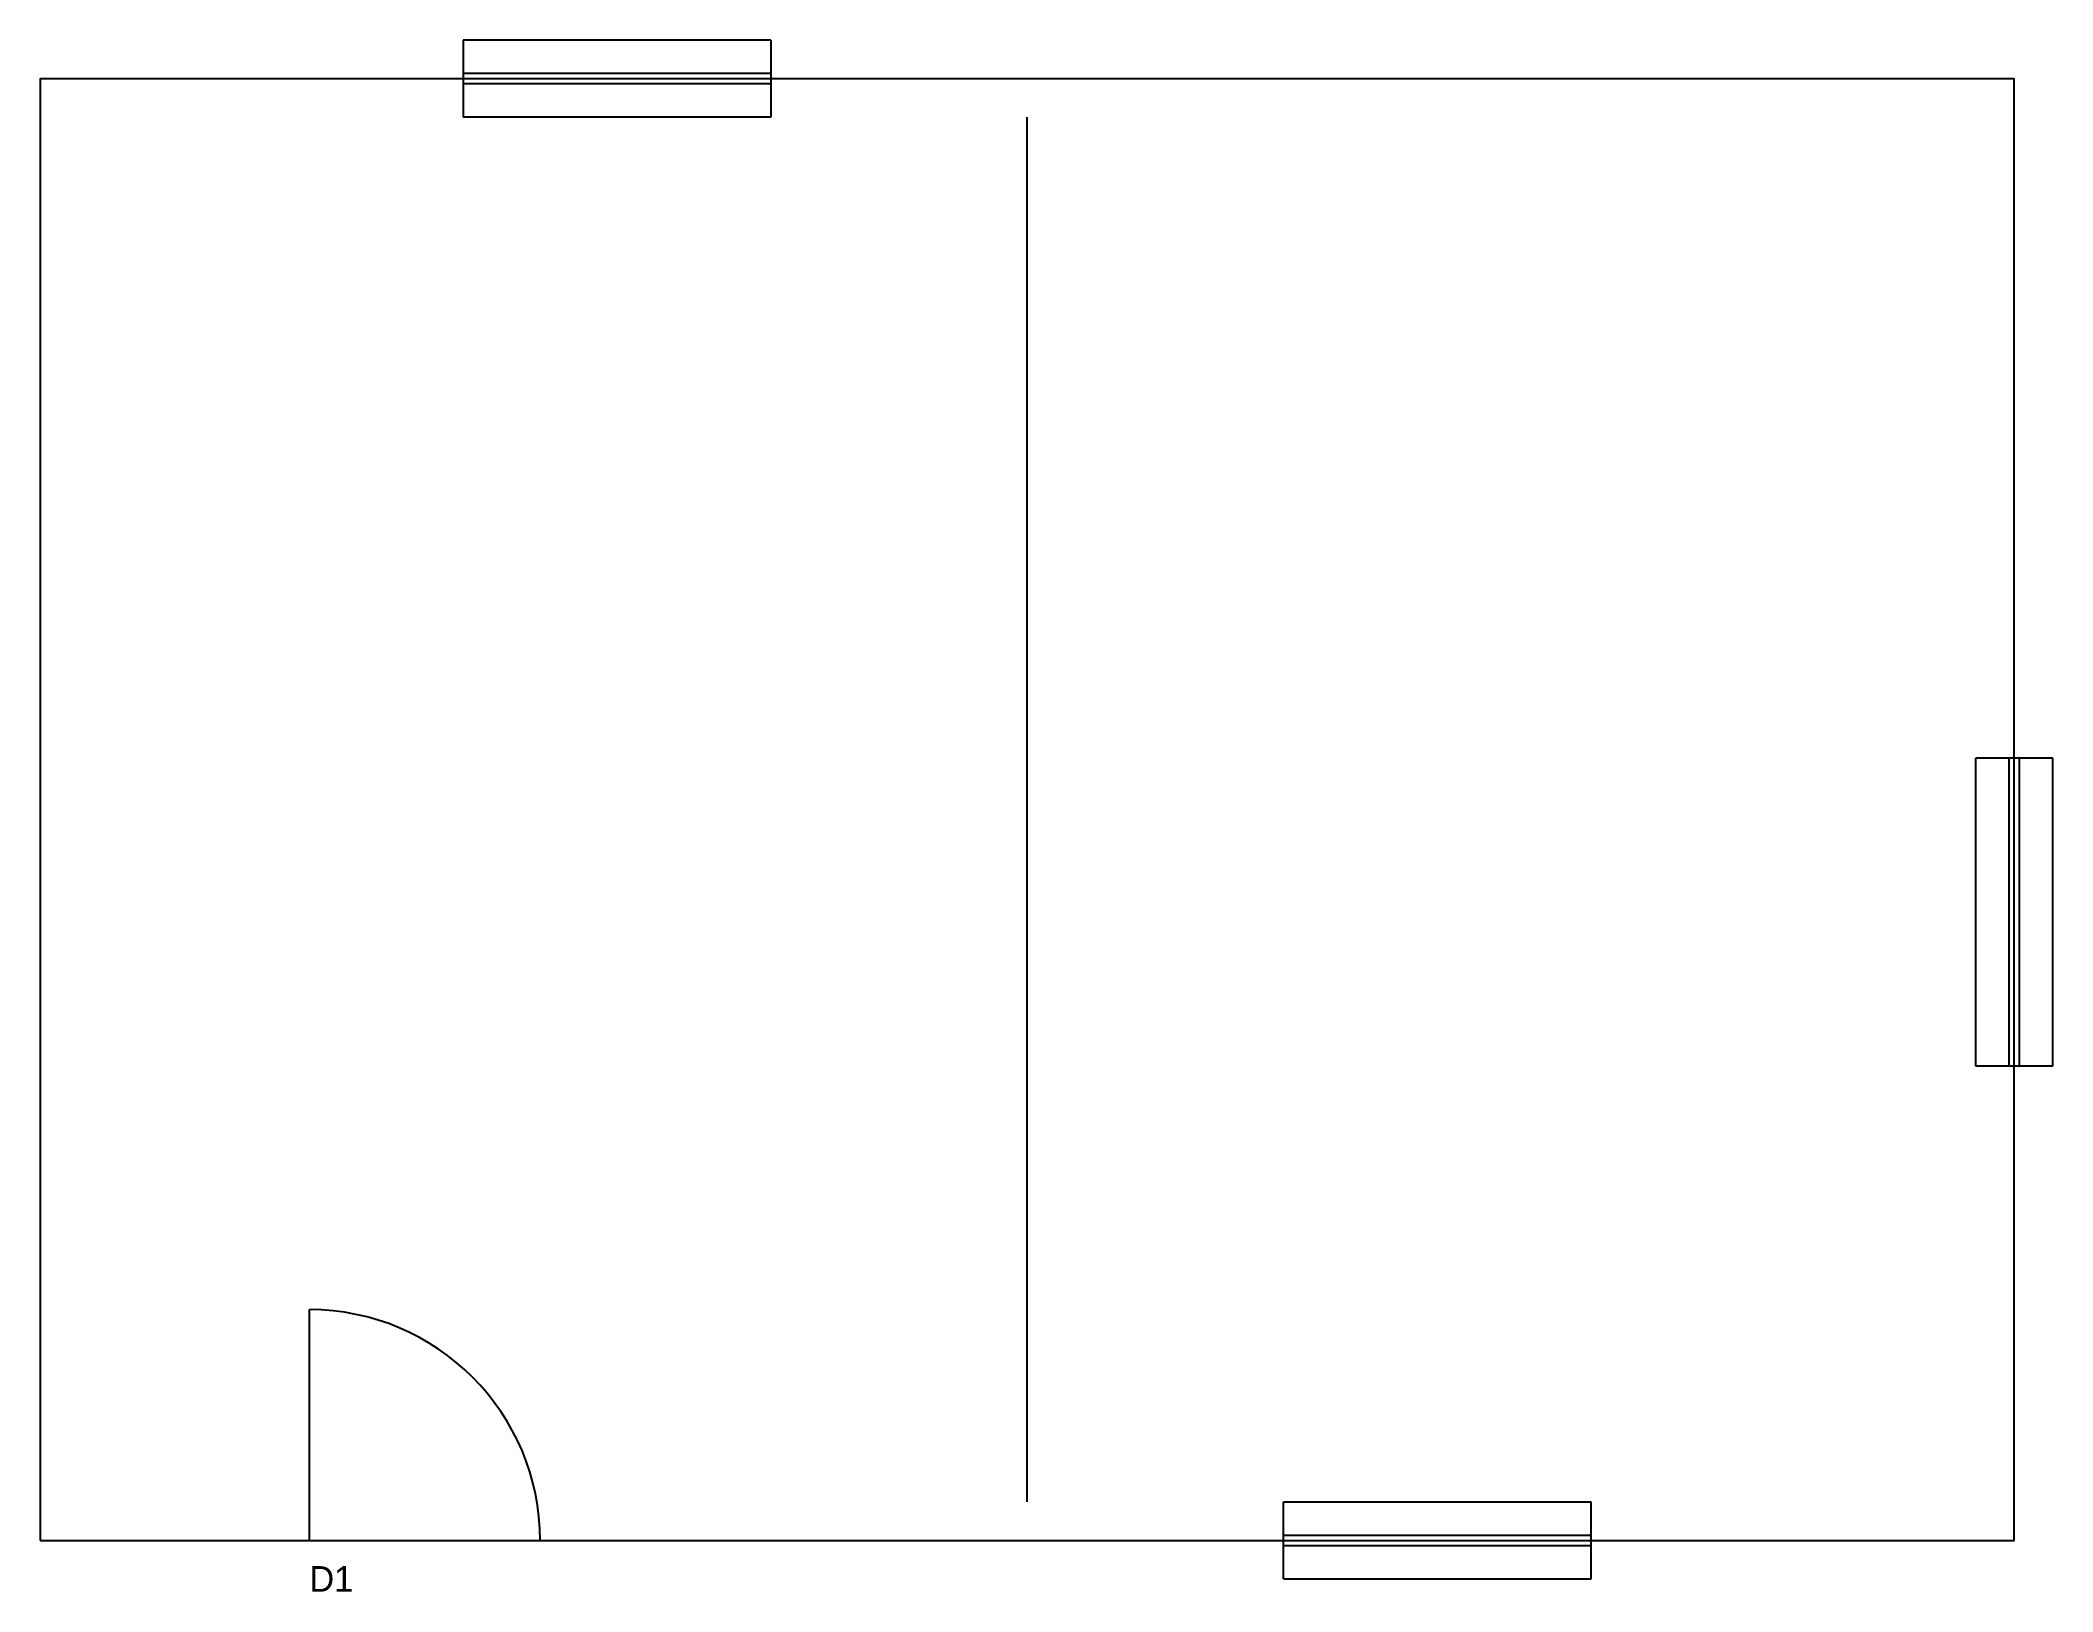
# Model space of a CAD drawing. Header units: millimetres. Extents: x 150 to 8000, y -50 to 6000.
import ezdxf

# ---------------------------------------------------------------- set-up
doc = ezdxf.new("R2010")
doc.units = ezdxf.units.MM

# ---------------------------------------------------------------- blocks, each defined once
blk = doc.blocks.new('DOOR900')
for q in [(0, 900), (900, 0)]:
    blk.add_line((0, 0), q)
blk.add_arc((0, 0), 900, 0, 90)
blk.add_attdef('TAG', (0, -200), '', height=100)
blk = doc.blocks.new('WIN1200')
for p, q in [((0, 150), (1200, 150)), ((0, -150), (0, 150)), ((1200, -150), (1200, 150)), ((0, 20), (1200, 20)), ((0, -20), (1200, -20)), ((0, -150), (1200, -150))]:
    blk.add_line(p, q)

msp = doc.modelspace()

# ---------------------------------------------------------------- linework, layer by layer
at = {"layer": 'WALL-EXT'}
msp.add_lwpolyline([(150, 150), (7850, 150), (7850, 5850), (150, 5850)], close=True, dxfattribs=at)
at = {"layer": 'WALL-INT'}
msp.add_line((4000, 300), (4000, 5700), dxfattribs=at)

# ---------------------------------------------------------------- block references
at = {"layer": 'A-DOOR'}
msp.add_blockref('DOOR900', (1200, 150), dxfattribs=at).add_auto_attribs({'TAG': 'D1'})
at = {"layer": 'A-GLAZ'}
for p, rotation in [((3000, 5850), 180), ((7850, 2000), 90)]:
    msp.add_blockref('WIN1200', p, dxfattribs=dict(at, rotation=rotation))
msp.add_blockref('WIN1200', (5000, 150), dxfattribs=at)

doc.saveas('drawing.dxf')
